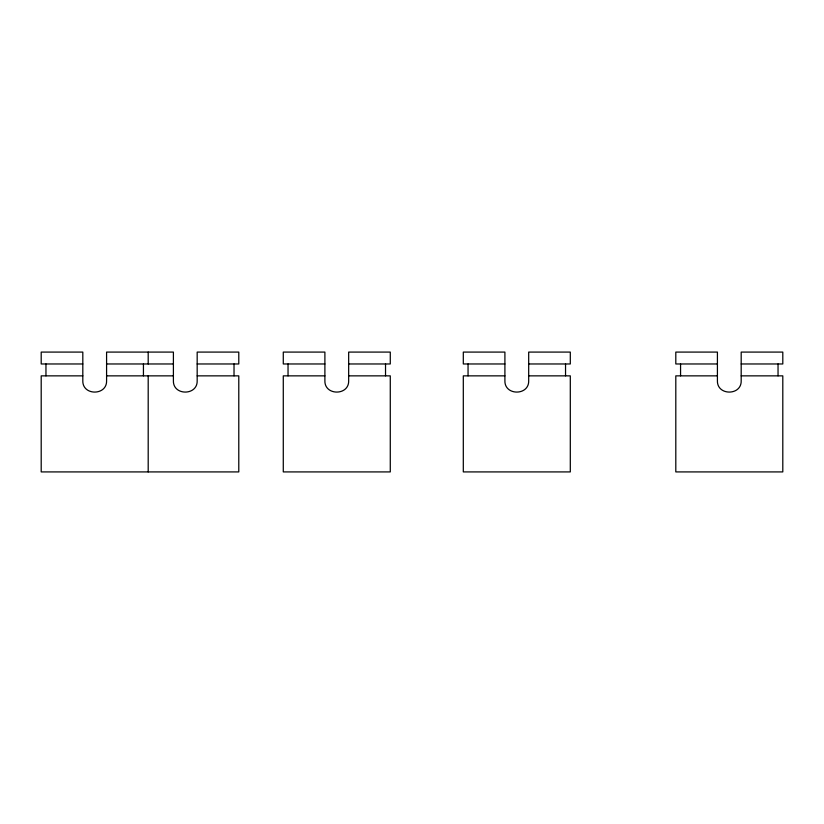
<?xml version="1.0" encoding="UTF-8"?>
<svg xmlns="http://www.w3.org/2000/svg" width="824" height="824" viewBox="0 0 824 824"><rect width="100%" height="100%" fill="white"/><g stroke="black" fill="none" stroke-linecap="round" stroke-linejoin="round"><path stroke-width="1.24" d="M82.812 363.971L41.2 363.971L41.2 352.085L82.812 352.085L82.812 380.616C82.235 395.891 107.161 395.891 106.584 380.616L106.584 352.085L173.4 352.085L173.4 380.616C172.824 395.891 197.75 395.891 197.173 380.616L197.173 352.085L238.785 352.085L238.785 363.971L197.173 363.971M106.584 363.971L173.4 363.971M324.893 363.971L283.281 363.971L283.281 352.085L324.893 352.085L324.893 380.616C324.316 395.891 349.252 395.891 348.665 380.616L348.665 352.085L390.277 352.085L390.277 363.971L348.665 363.971M504.906 363.971L463.304 363.971L463.304 352.085L504.906 352.085L504.906 380.616C504.329 395.891 529.266 395.891 528.689 380.616L528.689 352.085L570.301 352.085L570.301 363.971L528.689 363.971M717.416 363.971L675.804 363.971L675.804 352.085L717.416 352.085L717.416 380.616C716.839 395.891 741.765 395.891 741.188 380.616L741.188 352.085L782.8 352.085L782.8 363.971L741.188 363.971M82.812 375.857L41.2 375.857L41.2 471.915L238.785 471.915L238.785 375.857L197.173 375.857M106.584 375.857L173.4 375.857M324.893 375.857L283.281 375.857L283.281 471.915L390.277 471.915L390.277 375.857L348.665 375.857M504.906 375.857L463.304 375.857L463.304 471.915L570.301 471.915L570.301 375.857L528.689 375.857M717.416 375.857L675.804 375.857L675.804 471.915L782.8 471.915L782.8 375.857L741.188 375.857M778.041 363.971L778.041 375.857M680.562 363.971L680.562 375.857M565.542 363.971L565.542 375.857M468.053 363.971L468.053 375.857M385.529 363.971L385.529 375.857M288.039 363.971L288.039 375.857M234.026 363.971L234.026 375.857M148.196 352.085L148.196 363.971M148.196 375.857L148.196 471.915M143.438 363.971L143.438 375.857M45.959 363.971L45.959 375.857"/></g></svg>
